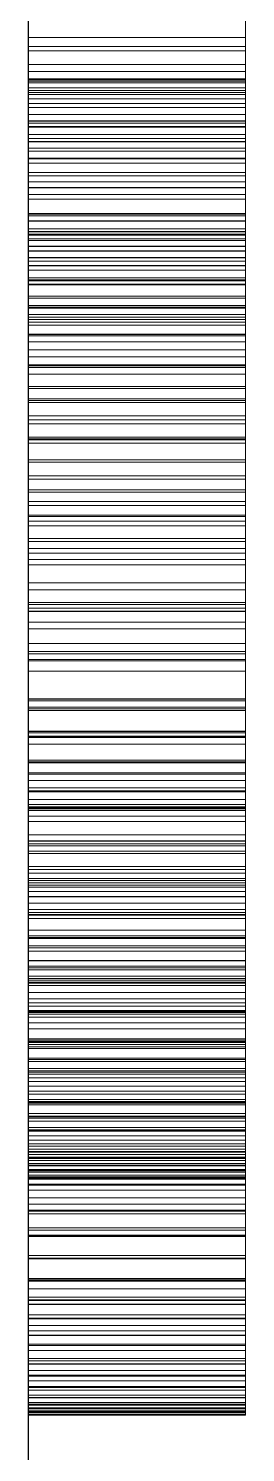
# Model space of a CAD drawing. Header units: millimetres. Extents: x 40 to 1360, y 134 to 546.
# Drawn here: x 107.85 to 108.05, y 453.291 to 454.603 of the extents above; entities that cross this region are included whole.
import ezdxf

# ---------------------------------------------------------------- set-up
doc = ezdxf.new("R2010")
doc.units = ezdxf.units.MM
doc.linetypes.add('WP_HIDDEN', pattern=[2.3, 1.5, -0.8])
doc.layers.add('HIDDEN', color=7, linetype='WP_HIDDEN', lineweight=13)
doc.layers.add('VISIBLE', color=7, linetype='CONTINUOUS', lineweight=25)

msp = doc.modelspace()

# ---------------------------------------------------------------- linework, layer by layer
at = {"layer": 'HIDDEN', "ltscale": 2}
for p, q in [((107.85, 453.36212), (107.85, 455.52538)), ((108.05, 453.36212), (108.05, 455.52538)), ((107.85, 455.51656), (107.85, 453.36212)), ((107.85, 453.82504), (107.85, 455.51656)), ((108.05, 455.51656), (108.05, 453.36212)), ((108.05, 453.82504), (108.05, 455.51656)), ((107.85, 455.48717), (107.85, 454.38056)), ((108.05, 455.48717), (108.05, 454.38056)), ((107.85, 455.0551), (107.85, 453.36212)), ((107.85, 455.04776), (107.85, 453.36212)), ((108.05, 453.36212), (108.05, 455.0551)), ((108.05, 455.04776), (108.05, 453.36212)), ((107.85, 454.6708), (107.85, 454.58682)), ((108.05, 454.6708), (108.05, 454.58682)), ((107.85, 454.59512), (107.85, 454.61879)), ((108.05, 454.59512), (108.05, 454.61879)), ((107.85, 454.51815), (107.85, 454.60986)), ((107.85, 454.60357), (107.85, 454.58288)), ((107.85, 454.58278), (107.85, 454.60338)), ((108.05, 454.51815), (108.05, 454.60986)), ((108.05, 454.60357), (108.05, 454.58288)), ((108.05, 454.58278), (108.05, 454.60338)), ((107.85, 454.57025), (107.85, 454.59512)), ((107.85, 454.59512), (108.05, 454.59512)), ((107.85, 454.58682), (107.85, 454.50203)), ((107.85, 454.58682), (108.05, 454.58682)), ((108.05, 454.57025), (108.05, 454.59512)), ((108.05, 454.58682), (108.05, 454.50203)), ((107.85, 454.58288), (107.85, 454.5638)), ((107.85, 454.58288), (108.05, 454.58288)), ((107.85, 454.56375), (107.85, 454.58278)), ((107.85, 454.58278), (108.05, 454.58278)), ((108.05, 454.58288), (108.05, 454.5638)), ((108.05, 454.56375), (108.05, 454.58278)), ((107.85, 454.54451), (107.85, 454.57025)), ((107.85, 454.57025), (108.05, 454.57025)), ((107.85, 454.5638), (107.85, 454.54632)), ((107.85, 454.5638), (108.05, 454.5638)), ((107.85, 454.54631), (107.85, 454.56375)), ((107.85, 454.56375), (108.05, 454.56375)), ((108.05, 454.54451), (108.05, 454.57025)), ((108.05, 454.5638), (108.05, 454.54632)), ((108.05, 454.54631), (108.05, 454.56375)), ((107.85, 454.55691), (107.85, 454.55486)), ((107.85, 454.556), (107.85, 454.55691)), ((107.85, 454.55691), (108.05, 454.55691)), ((107.85, 454.55328), (107.85, 454.556)), ((107.85, 454.556), (108.05, 454.556)), ((107.85, 454.55486), (107.85, 454.54873)), ((107.85, 454.55486), (108.05, 454.55486)), ((107.85, 454.54875), (107.85, 454.55328)), ((107.85, 454.55328), (108.05, 454.55328)), ((107.85, 454.5424), (107.85, 454.54875)), ((107.85, 454.54875), (108.05, 454.54875)), ((107.85, 454.54873), (107.85, 454.53852)), ((107.85, 454.54873), (108.05, 454.54873)), ((108.05, 454.55691), (108.05, 454.55486)), ((108.05, 454.556), (108.05, 454.55691)), ((108.05, 454.55328), (108.05, 454.556)), ((108.05, 454.55486), (108.05, 454.54873)), ((108.05, 454.54875), (108.05, 454.55328)), ((108.05, 454.5424), (108.05, 454.54875)), ((108.05, 454.54873), (108.05, 454.53852)), ((107.85, 454.54632), (107.85, 454.53046)), ((107.85, 454.54632), (108.05, 454.54632)), ((107.85, 454.53046), (107.85, 454.54631)), ((107.85, 454.54631), (108.05, 454.54631)), ((107.85, 454.5179), (107.85, 454.54451)), ((107.85, 454.54451), (108.05, 454.54451)), ((107.85, 454.53423), (107.85, 454.5424)), ((107.85, 454.5424), (108.05, 454.5424)), ((107.85, 454.53852), (107.85, 454.52421)), ((107.85, 454.53852), (108.05, 454.53852)), ((107.85, 454.52426), (107.85, 454.53423)), ((107.85, 454.53423), (108.05, 454.53423)), ((108.05, 454.54632), (108.05, 454.53046)), ((108.05, 454.53046), (108.05, 454.54631)), ((108.05, 454.5179), (108.05, 454.54451)), ((108.05, 454.53423), (108.05, 454.5424)), ((108.05, 454.53852), (108.05, 454.52421)), ((108.05, 454.52426), (108.05, 454.53423)), ((107.85, 454.51305), (107.85, 454.53046)), ((107.85, 454.53046), (107.85, 454.51618)), ((107.85, 454.53046), (108.05, 454.53046)), ((107.85, 454.51246), (107.85, 454.52426)), ((107.85, 454.52426), (108.05, 454.52426)), ((107.85, 454.52421), (107.85, 454.50582)), ((107.85, 454.52421), (108.05, 454.52421)), ((108.05, 454.53046), (108.05, 454.51618)), ((108.05, 454.51305), (108.05, 454.53046)), ((108.05, 454.51246), (108.05, 454.52426)), ((108.05, 454.52421), (108.05, 454.50582)), ((107.85, 454.42579), (107.85, 454.51815)), ((107.85, 454.51815), (108.05, 454.51815)), ((107.85, 454.49041), (107.85, 454.5179)), ((107.85, 454.5179), (108.05, 454.5179)), ((107.85, 454.51618), (107.85, 454.49909)), ((107.85, 454.51618), (108.05, 454.51618)), ((107.85, 454.49316), (107.85, 454.51305)), ((107.85, 454.51305), (108.05, 454.51305)), ((107.85, 454.49886), (107.85, 454.51246)), ((107.85, 454.51246), (108.05, 454.51246)), ((108.05, 454.42579), (108.05, 454.51815)), ((108.05, 454.49041), (108.05, 454.5179)), ((108.05, 454.51618), (108.05, 454.49909)), ((108.05, 454.49316), (108.05, 454.51305)), ((108.05, 454.49886), (108.05, 454.51246)), ((107.85, 454.50582), (107.85, 454.48334)), ((107.85, 454.50582), (108.05, 454.50582)), ((107.85, 454.50203), (107.85, 454.41643)), ((107.85, 454.50203), (108.05, 454.50203)), ((107.85, 454.49909), (107.85, 454.47917)), ((107.85, 454.49909), (108.05, 454.49909)), ((107.85, 454.48381), (107.85, 454.49886)), ((107.85, 454.49886), (108.05, 454.49886)), ((108.05, 454.50582), (108.05, 454.48334)), ((108.05, 454.50203), (108.05, 454.41643)), ((108.05, 454.49909), (108.05, 454.47917)), ((108.05, 454.48381), (108.05, 454.49886)), ((107.85, 454.4708), (107.85, 454.49316)), ((107.85, 454.49316), (108.05, 454.49316)), ((107.85, 454.46205), (107.85, 454.49041)), ((107.85, 454.49041), (108.05, 454.49041)), ((107.85, 454.46768), (107.85, 454.48381)), ((107.85, 454.48381), (108.05, 454.48381)), ((107.85, 454.48334), (107.85, 454.45677)), ((107.85, 454.48334), (108.05, 454.48334)), ((108.05, 454.4708), (108.05, 454.49316)), ((108.05, 454.46205), (108.05, 454.49041)), ((108.05, 454.46768), (108.05, 454.48381)), ((108.05, 454.48334), (108.05, 454.45677)), ((107.85, 454.47917), (107.85, 454.45642)), ((107.85, 454.47917), (108.05, 454.47917)), ((107.85, 454.44595), (107.85, 454.4708)), ((107.85, 454.4708), (108.05, 454.4708)), ((108.05, 454.47917), (108.05, 454.45642)), ((108.05, 454.44595), (108.05, 454.4708)), ((107.85, 454.45047), (107.85, 454.46768)), ((107.85, 454.46768), (108.05, 454.46768)), ((107.85, 454.43282), (107.85, 454.46205)), ((107.85, 454.46205), (108.05, 454.46205)), ((107.85, 454.45677), (107.85, 454.42611)), ((107.85, 454.45677), (108.05, 454.45677)), ((107.85, 454.45642), (107.85, 454.43086)), ((107.85, 454.45642), (108.05, 454.45642)), ((108.05, 454.45047), (108.05, 454.46768)), ((108.05, 454.43282), (108.05, 454.46205)), ((108.05, 454.45677), (108.05, 454.42611)), ((108.05, 454.45642), (108.05, 454.43086)), ((107.85, 454.43218), (107.85, 454.45047)), ((107.85, 454.45047), (108.05, 454.45047)), ((107.85, 454.41863), (107.85, 454.44595)), ((107.85, 454.44595), (108.05, 454.44595)), ((108.05, 454.43218), (108.05, 454.45047)), ((108.05, 454.41863), (108.05, 454.44595)), ((107.85, 454.40271), (107.85, 454.43282)), ((107.85, 454.43282), (108.05, 454.43282)), ((107.85, 454.41281), (107.85, 454.43218)), ((107.85, 454.43218), (108.05, 454.43218)), ((107.85, 454.43086), (107.85, 454.40246)), ((107.85, 454.43086), (108.05, 454.43086)), ((108.05, 454.40271), (108.05, 454.43282)), ((108.05, 454.41281), (108.05, 454.43218)), ((108.05, 454.43086), (108.05, 454.40246)), ((107.85, 454.42611), (107.85, 454.40939)), ((107.85, 454.42611), (108.05, 454.42611)), ((107.85, 454.33279), (107.85, 454.42579)), ((107.85, 454.42579), (108.05, 454.42579)), ((107.85, 454.38882), (107.85, 454.41863)), ((107.85, 454.41863), (108.05, 454.41863)), ((107.85, 454.41643), (107.85, 454.33004)), ((107.85, 454.41643), (108.05, 454.41643)), ((107.85, 454.4139), (107.85, 454.41583)), ((107.85, 454.41583), (108.05, 454.41583)), ((107.85, 454.41583), (107.85, 454.41387)), ((108.05, 454.42611), (108.05, 454.40939)), ((108.05, 454.33279), (108.05, 454.42579)), ((108.05, 454.38882), (108.05, 454.41863)), ((108.05, 454.41643), (108.05, 454.33004)), ((108.05, 454.4139), (108.05, 454.41583)), ((108.05, 454.41583), (108.05, 454.41387)), ((107.85, 454.40811), (107.85, 454.4139)), ((107.85, 454.4139), (108.05, 454.4139)), ((107.85, 454.41387), (108.05, 454.41387)), ((107.85, 454.41387), (107.85, 454.40802)), ((107.85, 454.39236), (107.85, 454.41281)), ((107.85, 454.41281), (108.05, 454.41281)), ((107.85, 454.40939), (107.85, 454.39192)), ((107.85, 454.40939), (108.05, 454.40939)), ((107.85, 454.39847), (107.85, 454.40811)), ((107.85, 454.40811), (108.05, 454.40811)), ((107.85, 454.40802), (108.05, 454.40802)), ((107.85, 454.40802), (107.85, 454.39826)), ((107.85, 454.37174), (107.85, 454.40271)), ((107.85, 454.40271), (108.05, 454.40271)), ((108.05, 454.40811), (108.05, 454.4139)), ((108.05, 454.41387), (108.05, 454.40802)), ((108.05, 454.39236), (108.05, 454.41281)), ((108.05, 454.40939), (108.05, 454.39192)), ((108.05, 454.39847), (108.05, 454.40811)), ((108.05, 454.40802), (108.05, 454.39826)), ((108.05, 454.37174), (108.05, 454.40271)), ((107.85, 454.40246), (107.85, 454.37124)), ((107.85, 454.40246), (108.05, 454.40246)), ((107.85, 454.38496), (107.85, 454.39847)), ((107.85, 454.39847), (108.05, 454.39847)), ((107.85, 454.39826), (108.05, 454.39826)), ((107.85, 454.39826), (107.85, 454.3846)), ((107.85, 454.37083), (107.85, 454.39236)), ((107.85, 454.39236), (108.05, 454.39236)), ((107.85, 454.39192), (107.85, 454.37371)), ((107.85, 454.39192), (108.05, 454.39192)), ((108.05, 454.40246), (108.05, 454.37124)), ((108.05, 454.38496), (108.05, 454.39847)), ((108.05, 454.39826), (108.05, 454.3846)), ((108.05, 454.37083), (108.05, 454.39236)), ((108.05, 454.39192), (108.05, 454.37371)), ((107.85, 454.35654), (107.85, 454.38882)), ((107.85, 454.38882), (108.05, 454.38882)), ((107.85, 454.3676), (107.85, 454.38496)), ((107.85, 454.38496), (108.05, 454.38496)), ((107.85, 454.3846), (108.05, 454.3846)), ((107.85, 454.3846), (107.85, 454.36703)), ((107.85, 454.38056), (107.85, 454.34822)), ((107.85, 454.38056), (108.05, 454.38056)), ((108.05, 454.35654), (108.05, 454.38882)), ((108.05, 454.3676), (108.05, 454.38496)), ((108.05, 454.3846), (108.05, 454.36703)), ((108.05, 454.38056), (108.05, 454.34822)), ((107.85, 454.37371), (107.85, 454.35475)), ((107.85, 454.37371), (108.05, 454.37371)), ((107.85, 454.33989), (107.85, 454.37174)), ((107.85, 454.37174), (108.05, 454.37174)), ((107.85, 454.37124), (107.85, 454.3372)), ((107.85, 454.37124), (108.05, 454.37124)), ((107.85, 454.34822), (107.85, 454.37083)), ((107.85, 454.37083), (108.05, 454.37083)), ((107.85, 454.34639), (107.85, 454.3676)), ((107.85, 454.3676), (108.05, 454.3676)), ((107.85, 454.36703), (108.05, 454.36703)), ((107.85, 454.36703), (107.85, 454.34556)), ((108.05, 454.37371), (108.05, 454.35475)), ((108.05, 454.33989), (108.05, 454.37174)), ((108.05, 454.37124), (108.05, 454.3372)), ((108.05, 454.34822), (108.05, 454.37083)), ((108.05, 454.34639), (108.05, 454.3676)), ((108.05, 454.36703), (108.05, 454.34556)), ((107.85, 454.32177), (107.85, 454.35654)), ((107.85, 454.35654), (108.05, 454.35654)), ((107.85, 454.35475), (107.85, 454.33504)), ((107.85, 454.35475), (108.05, 454.35475)), ((108.05, 454.32177), (108.05, 454.35654)), ((108.05, 454.35475), (108.05, 454.33504)), ((107.85, 454.34822), (108.05, 454.34822)), ((107.85, 454.32131), (107.85, 454.34639)), ((107.85, 454.34639), (108.05, 454.34639)), ((107.85, 454.34556), (108.05, 454.34556)), ((107.85, 454.34556), (107.85, 454.32019)), ((107.85, 454.30717), (107.85, 454.33989)), ((107.85, 454.33989), (108.05, 454.33989)), ((107.85, 454.3372), (107.85, 454.30068)), ((107.85, 454.3372), (108.05, 454.3372)), ((108.05, 454.32131), (108.05, 454.34639)), ((108.05, 454.34556), (108.05, 454.32019)), ((108.05, 454.30717), (108.05, 454.33989)), ((108.05, 454.3372), (108.05, 454.30068)), ((107.85, 454.33504), (107.85, 454.31458)), ((107.85, 454.33504), (108.05, 454.33504)), ((107.85, 454.23915), (107.85, 454.33279)), ((107.85, 454.33279), (108.05, 454.33279)), ((107.85, 454.33004), (107.85, 454.24284)), ((107.85, 454.33004), (108.05, 454.33004)), ((108.05, 454.33504), (108.05, 454.31458)), ((108.05, 454.23915), (108.05, 454.33279)), ((108.05, 454.33004), (108.05, 454.24284)), ((107.85, 454.28489), (107.85, 454.32177)), ((107.85, 454.32177), (108.05, 454.32177)), ((107.85, 454.29238), (107.85, 454.32131)), ((107.85, 454.32131), (108.05, 454.32131)), ((107.85, 454.32019), (108.05, 454.32019)), ((107.85, 454.32019), (107.85, 454.29091)), ((107.85, 454.31458), (107.85, 454.29338)), ((107.85, 454.31458), (108.05, 454.31458)), ((108.05, 454.28489), (108.05, 454.32177)), ((108.05, 454.29238), (108.05, 454.32131)), ((108.05, 454.32019), (108.05, 454.29091)), ((108.05, 454.31458), (108.05, 454.29338)), ((107.85, 454.27357), (107.85, 454.30717)), ((107.85, 454.30717), (108.05, 454.30717)), ((107.85, 454.30068), (107.85, 454.26202)), ((107.85, 454.30068), (108.05, 454.30068)), ((108.05, 454.27357), (108.05, 454.30717)), ((108.05, 454.30068), (108.05, 454.26202)), ((107.85, 454.29338), (107.85, 454.27144)), ((107.85, 454.29338), (108.05, 454.29338)), ((107.85, 454.26055), (107.85, 454.29238)), ((107.85, 454.29238), (108.05, 454.29238)), ((107.85, 454.29091), (108.05, 454.29091)), ((107.85, 454.29091), (107.85, 454.25865)), ((107.85, 454.24627), (107.85, 454.28489)), ((107.85, 454.28489), (108.05, 454.28489)), ((108.05, 454.29338), (108.05, 454.27144)), ((108.05, 454.26055), (108.05, 454.29238)), ((108.05, 454.29091), (108.05, 454.25865)), ((108.05, 454.24627), (108.05, 454.28489)), ((107.85, 454.23911), (107.85, 454.27357)), ((107.85, 454.27357), (108.05, 454.27357)), ((107.85, 454.27144), (107.85, 454.22531)), ((107.85, 454.27144), (108.05, 454.27144)), ((108.05, 454.23911), (108.05, 454.27357)), ((108.05, 454.27144), (108.05, 454.22531)), ((107.85, 454.26202), (107.85, 454.22123)), ((107.85, 454.26202), (108.05, 454.26202)), ((107.85, 454.2268), (107.85, 454.26055)), ((107.85, 454.26055), (108.05, 454.26055)), ((107.85, 454.25865), (108.05, 454.25865)), ((107.85, 454.25865), (107.85, 454.22432)), ((108.05, 454.26202), (108.05, 454.22123)), ((108.05, 454.2268), (108.05, 454.26055)), ((108.05, 454.25865), (108.05, 454.22432)), ((107.85, 454.2059), (107.85, 454.24627)), ((107.85, 454.24627), (108.05, 454.24627)), ((108.05, 454.2059), (108.05, 454.24627)), ((107.85, 454.24284), (107.85, 454.15483)), ((107.85, 454.24284), (108.05, 454.24284)), ((107.85, 454.14487), (107.85, 454.23915)), ((107.85, 454.23915), (108.05, 454.23915)), ((107.85, 454.20377), (107.85, 454.23911)), ((107.85, 454.23911), (108.05, 454.23911)), ((108.05, 454.24284), (108.05, 454.15483)), ((108.05, 454.14487), (108.05, 454.23915)), ((108.05, 454.20377), (108.05, 454.23911)), ((107.85, 454.19111), (107.85, 454.2268)), ((107.85, 454.2268), (108.05, 454.2268)), ((107.85, 454.22531), (107.85, 454.17619)), ((107.85, 454.22531), (108.05, 454.22531)), ((107.85, 454.22432), (108.05, 454.22432)), ((107.85, 454.22432), (107.85, 454.18792)), ((107.85, 454.22123), (107.85, 454.1783)), ((107.85, 454.22123), (108.05, 454.22123)), ((108.05, 454.19111), (108.05, 454.2268)), ((108.05, 454.22531), (108.05, 454.17619)), ((108.05, 454.22432), (108.05, 454.18792)), ((108.05, 454.22123), (108.05, 454.1783)), ((107.85, 454.16379), (107.85, 454.2059)), ((107.85, 454.2059), (108.05, 454.2059)), ((108.05, 454.16379), (108.05, 454.2059)), ((107.85, 454.16755), (107.85, 454.20377)), ((107.85, 454.20377), (108.05, 454.20377)), ((108.05, 454.16755), (108.05, 454.20377)), ((107.85, 454.1535), (107.85, 454.19111)), ((107.85, 454.19111), (108.05, 454.19111)), ((107.85, 454.18792), (108.05, 454.18792)), ((107.85, 454.18792), (107.85, 454.14946)), ((108.05, 454.1535), (108.05, 454.19111)), ((108.05, 454.18792), (108.05, 454.14946)), ((107.85, 454.1783), (107.85, 454.13324)), ((107.85, 454.1783), (108.05, 454.1783)), ((107.85, 454.17619), (107.85, 454.12409)), ((107.85, 454.17619), (108.05, 454.17619)), ((107.85, 454.13047), (107.85, 454.16755)), ((107.85, 454.16755), (108.05, 454.16755)), ((108.05, 454.1783), (108.05, 454.13324)), ((108.05, 454.17619), (108.05, 454.12409)), ((108.05, 454.13047), (108.05, 454.16755)), ((107.85, 454.11993), (107.85, 454.16379)), ((107.85, 454.16379), (108.05, 454.16379)), ((107.85, 454.15483), (107.85, 454.06603)), ((107.85, 454.15483), (108.05, 454.15483)), ((107.85, 454.11396), (107.85, 454.1535)), ((107.85, 454.1535), (108.05, 454.1535)), ((108.05, 454.11993), (108.05, 454.16379)), ((108.05, 454.15483), (108.05, 454.06603)), ((108.05, 454.11396), (108.05, 454.1535)), ((107.85, 454.14946), (108.05, 454.14946)), ((107.85, 454.14946), (107.85, 454.10893)), ((107.85, 454.04994), (107.85, 454.14487)), ((107.85, 454.14487), (108.05, 454.14487)), ((108.05, 454.14946), (108.05, 454.10893)), ((108.05, 454.04994), (108.05, 454.14487)), ((107.85, 454.13324), (107.85, 454.08604)), ((107.85, 454.13324), (108.05, 454.13324)), ((107.85, 454.09251), (107.85, 454.13047)), ((107.85, 454.13047), (108.05, 454.13047)), ((108.05, 454.13324), (108.05, 454.08604)), ((108.05, 454.09251), (108.05, 454.13047)), ((107.85, 454.12409), (107.85, 454.069)), ((107.85, 454.12409), (108.05, 454.12409)), ((107.85, 454.07433), (107.85, 454.11993)), ((107.85, 454.11993), (108.05, 454.11993)), ((107.85, 454.07249), (107.85, 454.11396)), ((107.85, 454.11396), (108.05, 454.11396)), ((108.05, 454.12409), (108.05, 454.069)), ((108.05, 454.07433), (108.05, 454.11993)), ((108.05, 454.07249), (108.05, 454.11396)), ((107.85, 454.10893), (108.05, 454.10893)), ((107.85, 454.10893), (107.85, 454.06634)), ((108.05, 454.10893), (108.05, 454.06634)), ((107.85, 454.05627), (107.85, 454.09251)), ((107.85, 454.09251), (108.05, 454.09251)), ((108.05, 454.05627), (108.05, 454.09251)), ((107.85, 454.08604), (107.85, 454.0367)), ((107.85, 454.08604), (108.05, 454.08604)), ((108.05, 454.08604), (108.05, 454.0367)), ((107.85, 454.02698), (107.85, 454.07433)), ((107.85, 454.07433), (108.05, 454.07433)), ((107.85, 454.02909), (107.85, 454.07249)), ((107.85, 454.07249), (108.05, 454.07249)), ((107.85, 454.069), (107.85, 454.01095)), ((107.85, 454.069), (108.05, 454.069)), ((107.85, 454.06634), (108.05, 454.06634)), ((107.85, 454.06634), (107.85, 454.02167)), ((107.85, 454.06603), (107.85, 453.97641)), ((107.85, 454.06603), (108.05, 454.06603)), ((108.05, 454.02698), (108.05, 454.07433)), ((108.05, 454.02909), (108.05, 454.07249)), ((108.05, 454.069), (108.05, 454.01095)), ((108.05, 454.06634), (108.05, 454.02167)), ((108.05, 454.06603), (108.05, 453.97641)), ((107.85, 454.02064), (107.85, 454.05627)), ((107.85, 454.05627), (108.05, 454.05627)), ((107.85, 453.95437), (107.85, 454.04994)), ((107.85, 454.04994), (108.05, 454.04994)), ((108.05, 454.02064), (108.05, 454.05627)), ((108.05, 453.95437), (108.05, 454.04994)), ((107.85, 454.0367), (107.85, 453.98523)), ((107.85, 454.0367), (108.05, 454.0367)), ((108.05, 454.0367), (108.05, 453.98523)), ((107.85, 453.98376), (107.85, 454.02909)), ((107.85, 454.02909), (108.05, 454.02909)), ((107.85, 453.97788), (107.85, 454.02698)), ((107.85, 454.02698), (108.05, 454.02698)), ((108.05, 453.98376), (108.05, 454.02909)), ((108.05, 453.97788), (108.05, 454.02698)), ((107.85, 454.02167), (108.05, 454.02167)), ((107.85, 454.02167), (107.85, 453.97494)), ((107.85, 453.98563), (107.85, 454.02064)), ((107.85, 454.02064), (108.05, 454.02064)), ((107.85, 454.01095), (107.85, 453.95584)), ((107.85, 454.01095), (108.05, 454.01095)), ((108.05, 454.02167), (108.05, 453.97494)), ((108.05, 453.98563), (108.05, 454.02064)), ((108.05, 454.01095), (108.05, 453.95584)), ((107.85, 453.95125), (107.85, 453.98563)), ((107.85, 453.98563), (108.05, 453.98563)), ((107.85, 453.98523), (107.85, 453.95033)), ((107.85, 453.98523), (108.05, 453.98523)), ((107.85, 453.95559), (107.85, 453.98376)), ((107.85, 453.98376), (108.05, 453.98376)), ((108.05, 453.95125), (108.05, 453.98563)), ((108.05, 453.98523), (108.05, 453.95033)), ((108.05, 453.95559), (108.05, 453.98376)), ((107.85, 453.94369), (107.85, 453.97788)), ((107.85, 453.97788), (108.05, 453.97788)), ((107.85, 453.97641), (107.85, 453.88805)), ((107.85, 453.97641), (108.05, 453.97641)), ((107.85, 453.97494), (108.05, 453.97494)), ((107.85, 453.97494), (107.85, 453.92895)), ((108.05, 453.94369), (108.05, 453.97788)), ((108.05, 453.97641), (108.05, 453.88805)), ((108.05, 453.97494), (108.05, 453.92895)), ((107.85, 453.95584), (107.85, 453.90367)), ((107.85, 453.95584), (108.05, 453.95584)), ((107.85, 453.92764), (107.85, 453.95559)), ((107.85, 453.95559), (108.05, 453.95559)), ((107.85, 453.88596), (107.85, 453.95437)), ((107.85, 453.95437), (108.05, 453.95437)), ((107.85, 453.91748), (107.85, 453.95125)), ((107.85, 453.95125), (108.05, 453.95125)), ((107.85, 453.95033), (107.85, 453.91615)), ((107.85, 453.95033), (108.05, 453.95033)), ((107.85, 453.94996), (107.85, 453.92645)), ((107.85, 453.90083), (107.85, 453.94996)), ((107.85, 453.94996), (108.05, 453.94996)), ((107.85, 453.91019), (107.85, 453.94369)), ((107.85, 453.94369), (108.05, 453.94369)), ((108.05, 453.95584), (108.05, 453.90367)), ((108.05, 453.92764), (108.05, 453.95559)), ((108.05, 453.88596), (108.05, 453.95437)), ((108.05, 453.91748), (108.05, 453.95125)), ((108.05, 453.95033), (108.05, 453.91615)), ((108.05, 453.94996), (108.05, 453.92645)), ((108.05, 453.90083), (108.05, 453.94996)), ((108.05, 453.91019), (108.05, 453.94369)), ((107.85, 453.92895), (108.05, 453.92895)), ((107.85, 453.92895), (107.85, 453.88502)), ((107.85, 453.89993), (107.85, 453.92764)), ((107.85, 453.92764), (108.05, 453.92764)), ((107.85, 453.92645), (107.85, 453.89288)), ((107.85, 453.92645), (108.05, 453.92645)), ((107.85, 453.88433), (107.85, 453.91748)), ((107.85, 453.91748), (108.05, 453.91748)), ((108.05, 453.92895), (108.05, 453.88502)), ((108.05, 453.89993), (108.05, 453.92764)), ((108.05, 453.92645), (108.05, 453.89288)), ((108.05, 453.88433), (108.05, 453.91748)), ((107.85, 453.91615), (107.85, 453.8827)), ((107.85, 453.91615), (108.05, 453.91615)), ((107.85, 453.87738), (107.85, 453.91019)), ((107.85, 453.91019), (108.05, 453.91019)), ((108.05, 453.91615), (108.05, 453.8827)), ((108.05, 453.87738), (108.05, 453.91019)), ((107.85, 453.90367), (107.85, 453.85444)), ((107.85, 453.90367), (108.05, 453.90367)), ((107.85, 453.85485), (107.85, 453.90083)), ((107.85, 453.90083), (108.05, 453.90083)), ((107.85, 453.87244), (107.85, 453.89993)), ((107.85, 453.89993), (108.05, 453.89993)), ((107.85, 453.89288), (107.85, 453.86015)), ((107.85, 453.89288), (108.05, 453.89288)), ((108.05, 453.90367), (108.05, 453.85444)), ((108.05, 453.85485), (108.05, 453.90083)), ((108.05, 453.87244), (108.05, 453.89993)), ((108.05, 453.89288), (108.05, 453.86015)), ((107.85, 453.88805), (107.85, 453.803)), ((107.85, 453.88805), (108.05, 453.88805)), ((107.85, 453.81595), (107.85, 453.88596)), ((107.85, 453.88596), (108.05, 453.88596)), ((107.85, 453.88502), (108.05, 453.88502)), ((107.85, 453.88502), (107.85, 453.84316)), ((107.85, 453.85181), (107.85, 453.88433)), ((107.85, 453.88433), (108.05, 453.88433)), ((107.85, 453.8827), (107.85, 453.84998)), ((107.85, 453.8827), (108.05, 453.8827)), ((108.05, 453.88805), (108.05, 453.803)), ((108.05, 453.81595), (108.05, 453.88596)), ((108.05, 453.88502), (108.05, 453.84316)), ((108.05, 453.85181), (108.05, 453.88433)), ((108.05, 453.8827), (108.05, 453.84998)), ((107.85, 453.84525), (107.85, 453.87738)), ((107.85, 453.87738), (108.05, 453.87738)), ((107.85, 453.84518), (107.85, 453.87244)), ((107.85, 453.87244), (108.05, 453.87244)), ((108.05, 453.84525), (108.05, 453.87738)), ((108.05, 453.84518), (108.05, 453.87244)), ((107.85, 453.86015), (107.85, 453.82827)), ((107.85, 453.86015), (108.05, 453.86015)), ((107.85, 453.81201), (107.85, 453.85485)), ((107.85, 453.85485), (108.05, 453.85485)), ((107.85, 453.85444), (107.85, 453.83092)), ((107.85, 453.85444), (108.05, 453.85444)), ((107.85, 453.8199), (107.85, 453.85181)), ((107.85, 453.85181), (108.05, 453.85181)), ((108.05, 453.86015), (108.05, 453.82827)), ((108.05, 453.81201), (108.05, 453.85485)), ((108.05, 453.85444), (108.05, 453.83092)), ((108.05, 453.8199), (108.05, 453.85181)), ((107.85, 453.84998), (107.85, 453.81799)), ((107.85, 453.84998), (108.05, 453.84998)), ((107.85, 453.81382), (107.85, 453.84525)), ((107.85, 453.84525), (108.05, 453.84525)), ((107.85, 453.81816), (107.85, 453.84518)), ((107.85, 453.84518), (108.05, 453.84518)), ((107.85, 453.84316), (108.05, 453.84316)), ((107.85, 453.84316), (107.85, 453.80337)), ((108.05, 453.84998), (108.05, 453.81799)), ((108.05, 453.81382), (108.05, 453.84525)), ((108.05, 453.81816), (108.05, 453.84518)), ((108.05, 453.84316), (108.05, 453.80337)), ((107.85, 453.83092), (107.85, 453.80814)), ((107.85, 453.83092), (108.05, 453.83092)), ((107.85, 453.82827), (107.85, 453.79721)), ((107.85, 453.82827), (108.05, 453.82827)), ((108.05, 453.83092), (108.05, 453.80814)), ((108.05, 453.82827), (108.05, 453.79721)), ((107.85, 453.82504), (108.05, 453.82504)), ((107.85, 453.78861), (107.85, 453.8199)), ((107.85, 453.8199), (108.05, 453.8199)), ((107.85, 453.79136), (107.85, 453.81816)), ((107.85, 453.81816), (108.05, 453.81816)), ((107.85, 453.81799), (107.85, 453.78673)), ((107.85, 453.81799), (108.05, 453.81799)), ((107.85, 453.74433), (107.85, 453.81595)), ((107.85, 453.81595), (108.05, 453.81595)), ((107.85, 453.78307), (107.85, 453.81382)), ((107.85, 453.81382), (108.05, 453.81382)), ((107.85, 453.77232), (107.85, 453.81201)), ((107.85, 453.81201), (108.05, 453.81201)), ((108.05, 453.78861), (108.05, 453.8199)), ((108.05, 453.79136), (108.05, 453.81816)), ((108.05, 453.81799), (108.05, 453.78673)), ((108.05, 453.74433), (108.05, 453.81595)), ((108.05, 453.78307), (108.05, 453.81382)), ((108.05, 453.77232), (108.05, 453.81201)), ((107.85, 453.80814), (107.85, 453.7861)), ((107.85, 453.80814), (108.05, 453.80814)), ((107.85, 453.80337), (108.05, 453.80337)), ((107.85, 453.80337), (107.85, 453.76564)), ((107.85, 453.803), (107.85, 453.72125)), ((107.85, 453.803), (108.05, 453.803)), ((108.05, 453.80814), (108.05, 453.7861)), ((108.05, 453.80337), (108.05, 453.76564)), ((108.05, 453.803), (108.05, 453.72125)), ((107.85, 453.79721), (107.85, 453.767)), ((107.85, 453.79721), (108.05, 453.79721)), ((107.85, 453.76479), (107.85, 453.79136)), ((107.85, 453.79136), (108.05, 453.79136)), ((107.85, 453.75795), (107.85, 453.78861)), ((107.85, 453.78861), (108.05, 453.78861)), ((107.85, 453.78673), (107.85, 453.7562)), ((107.85, 453.78673), (108.05, 453.78673)), ((107.85, 453.7861), (107.85, 453.76479)), ((107.85, 453.7861), (108.05, 453.7861)), ((108.05, 453.79721), (108.05, 453.767)), ((108.05, 453.76479), (108.05, 453.79136)), ((108.05, 453.75795), (108.05, 453.78861)), ((108.05, 453.78673), (108.05, 453.7562)), ((108.05, 453.7861), (108.05, 453.76479)), ((107.85, 453.75301), (107.85, 453.78307)), ((107.85, 453.78307), (108.05, 453.78307)), ((108.05, 453.75301), (108.05, 453.78307)), ((107.85, 453.73578), (107.85, 453.77232)), ((107.85, 453.77232), (108.05, 453.77232)), ((107.85, 453.767), (107.85, 453.73763)), ((107.85, 453.767), (108.05, 453.767)), ((107.85, 453.76564), (108.05, 453.76564)), ((107.85, 453.76564), (107.85, 453.72998)), ((107.85, 453.76479), (107.85, 453.74422)), ((107.85, 453.76479), (108.05, 453.76479)), ((107.85, 453.73908), (107.85, 453.76479)), ((108.05, 453.73578), (108.05, 453.77232)), ((108.05, 453.767), (108.05, 453.73763)), ((108.05, 453.76564), (108.05, 453.72998)), ((108.05, 453.76479), (108.05, 453.74422)), ((108.05, 453.73908), (108.05, 453.76479)), ((107.85, 453.7279), (107.85, 453.75795)), ((107.85, 453.75795), (108.05, 453.75795)), ((107.85, 453.7562), (107.85, 453.7264)), ((107.85, 453.7562), (108.05, 453.7562)), ((107.85, 453.72364), (107.85, 453.75301)), ((107.85, 453.75301), (108.05, 453.75301)), ((108.05, 453.7279), (108.05, 453.75795)), ((108.05, 453.7562), (108.05, 453.7264)), ((108.05, 453.72364), (108.05, 453.75301)), ((107.85, 453.6711), (107.85, 453.74433)), ((107.85, 453.74433), (108.05, 453.74433)), ((107.85, 453.74422), (107.85, 453.72438)), ((107.85, 453.74422), (108.05, 453.74422)), ((107.85, 453.71487), (107.85, 453.73908)), ((107.85, 453.73908), (108.05, 453.73908)), ((107.85, 453.73763), (107.85, 453.70909)), ((107.85, 453.73763), (108.05, 453.73763)), ((107.85, 453.70238), (107.85, 453.73578)), ((107.85, 453.73578), (108.05, 453.73578)), ((108.05, 453.6711), (108.05, 453.74433)), ((108.05, 453.74422), (108.05, 453.72438)), ((108.05, 453.71487), (108.05, 453.73908)), ((108.05, 453.73763), (108.05, 453.70909)), ((108.05, 453.70238), (108.05, 453.73578)), ((107.85, 453.72998), (108.05, 453.72998)), ((107.85, 453.72998), (107.85, 453.69639)), ((107.85, 453.69847), (107.85, 453.7279)), ((107.85, 453.7279), (108.05, 453.7279)), ((107.85, 453.7264), (107.85, 453.69732)), ((107.85, 453.7264), (108.05, 453.7264)), ((107.85, 453.72438), (107.85, 453.70527)), ((107.85, 453.72438), (108.05, 453.72438)), ((107.85, 453.69496), (107.85, 453.72364)), ((107.85, 453.72364), (108.05, 453.72364)), ((107.85, 453.72125), (107.85, 453.64281)), ((107.85, 453.72125), (108.05, 453.72125)), ((108.05, 453.72998), (108.05, 453.69639)), ((108.05, 453.69847), (108.05, 453.7279)), ((108.05, 453.7264), (108.05, 453.69732)), ((108.05, 453.72438), (108.05, 453.70527)), ((108.05, 453.69496), (108.05, 453.72364)), ((108.05, 453.72125), (108.05, 453.64281)), ((107.85, 453.69215), (107.85, 453.71487)), ((107.85, 453.71487), (108.05, 453.71487)), ((107.85, 453.70909), (107.85, 453.68139)), ((107.85, 453.70909), (108.05, 453.70909)), ((108.05, 453.69215), (108.05, 453.71487)), ((108.05, 453.70909), (108.05, 453.68139)), ((107.85, 453.70527), (107.85, 453.6869)), ((107.85, 453.70527), (108.05, 453.70527)), ((107.85, 453.67213), (107.85, 453.70238)), ((107.85, 453.70238), (108.05, 453.70238)), ((107.85, 453.66967), (107.85, 453.69847)), ((107.85, 453.69847), (108.05, 453.69847)), ((107.85, 453.69732), (107.85, 453.66898)), ((107.85, 453.69732), (108.05, 453.69732)), ((107.85, 453.69639), (108.05, 453.69639)), ((107.85, 453.69639), (107.85, 453.66486)), ((107.85, 453.66697), (107.85, 453.69496)), ((107.85, 453.69496), (108.05, 453.69496)), ((108.05, 453.70527), (108.05, 453.6869)), ((108.05, 453.67213), (108.05, 453.70238)), ((108.05, 453.66967), (108.05, 453.69847)), ((108.05, 453.69732), (108.05, 453.66898)), ((108.05, 453.69639), (108.05, 453.66486)), ((108.05, 453.66697), (108.05, 453.69496)), ((107.85, 453.67092), (107.85, 453.69215)), ((107.85, 453.69215), (108.05, 453.69215)), ((107.85, 453.6869), (107.85, 453.65315)), ((107.85, 453.6869), (108.05, 453.6869)), ((107.85, 453.68139), (107.85, 453.65453)), ((107.85, 453.68139), (108.05, 453.68139)), ((108.05, 453.67092), (108.05, 453.69215)), ((108.05, 453.6869), (108.05, 453.65315)), ((108.05, 453.68139), (108.05, 453.65453)), ((107.85, 453.64502), (107.85, 453.67213)), ((107.85, 453.67213), (108.05, 453.67213)), ((107.85, 453.59627), (107.85, 453.6711)), ((107.85, 453.6711), (108.05, 453.6711)), ((107.85, 453.65118), (107.85, 453.67092)), ((107.85, 453.67092), (108.05, 453.67092)), ((107.85, 453.64148), (107.85, 453.66967)), ((107.85, 453.66967), (108.05, 453.66967)), ((107.85, 453.66898), (107.85, 453.64136)), ((107.85, 453.66898), (108.05, 453.66898)), ((108.05, 453.64502), (108.05, 453.67213)), ((108.05, 453.59627), (108.05, 453.6711)), ((108.05, 453.65118), (108.05, 453.67092)), ((108.05, 453.64148), (108.05, 453.66967)), ((108.05, 453.66898), (108.05, 453.64136)), ((107.85, 453.63967), (107.85, 453.66697)), ((107.85, 453.66697), (108.05, 453.66697)), ((107.85, 453.66486), (108.05, 453.66486)), ((107.85, 453.66486), (107.85, 453.63627)), ((107.85, 453.66339), (107.85, 453.36212)), ((107.85, 453.66339), (108.05, 453.66339)), ((107.85, 453.65453), (107.85, 453.62851)), ((107.85, 453.65453), (108.05, 453.65453)), ((108.05, 453.63967), (108.05, 453.66697)), ((108.05, 453.66486), (108.05, 453.63627)), ((108.05, 453.66339), (108.05, 453.36212)), ((108.05, 453.65453), (108.05, 453.62851)), ((107.85, 453.65315), (107.85, 453.62389)), ((107.85, 453.65315), (108.05, 453.65315)), ((107.85, 453.63294), (107.85, 453.65118)), ((107.85, 453.65118), (108.05, 453.65118)), ((107.85, 453.62108), (107.85, 453.64502)), ((107.85, 453.64502), (108.05, 453.64502)), ((107.85, 453.64281), (107.85, 453.56768)), ((107.85, 453.64281), (108.05, 453.64281)), ((107.85, 453.61392), (107.85, 453.64148)), ((107.85, 453.64148), (108.05, 453.64148)), ((107.85, 453.64136), (107.85, 453.61448)), ((107.85, 453.64136), (108.05, 453.64136)), ((108.05, 453.65315), (108.05, 453.62389)), ((108.05, 453.63294), (108.05, 453.65118)), ((108.05, 453.62108), (108.05, 453.64502)), ((108.05, 453.64281), (108.05, 453.56768)), ((108.05, 453.61392), (108.05, 453.64148)), ((108.05, 453.64136), (108.05, 453.61448)), ((107.85, 453.61305), (107.85, 453.63967)), ((107.85, 453.63967), (108.05, 453.63967)), ((107.85, 453.63627), (108.05, 453.63627)), ((107.85, 453.63627), (107.85, 453.61149)), ((107.85, 453.61619), (107.85, 453.63294)), ((107.85, 453.63294), (108.05, 453.63294)), ((107.85, 453.62851), (107.85, 453.60332)), ((107.85, 453.62851), (108.05, 453.62851)), ((108.05, 453.61305), (108.05, 453.63967)), ((108.05, 453.63627), (108.05, 453.61149)), ((108.05, 453.61619), (108.05, 453.63294)), ((108.05, 453.62851), (108.05, 453.60332)), ((107.85, 453.62389), (107.85, 453.59914)), ((107.85, 453.62389), (108.05, 453.62389)), ((107.85, 453.60033), (107.85, 453.62108)), ((107.85, 453.62108), (108.05, 453.62108)), ((107.85, 453.60093), (107.85, 453.61619)), ((107.85, 453.61619), (108.05, 453.61619)), ((108.05, 453.62389), (108.05, 453.59914)), ((108.05, 453.60033), (108.05, 453.62108)), ((108.05, 453.60093), (108.05, 453.61619)), ((107.85, 453.61448), (107.85, 453.58832)), ((107.85, 453.61448), (108.05, 453.61448)), ((107.85, 453.58697), (107.85, 453.61392)), ((107.85, 453.61392), (108.05, 453.61392)), ((107.85, 453.58713), (107.85, 453.61305)), ((107.85, 453.61305), (108.05, 453.61305)), ((107.85, 453.61149), (108.05, 453.61149)), ((107.85, 453.61149), (107.85, 453.59053)), ((107.85, 453.60332), (107.85, 453.57898)), ((107.85, 453.60332), (108.05, 453.60332)), ((108.05, 453.61448), (108.05, 453.58832)), ((108.05, 453.58697), (108.05, 453.61392)), ((108.05, 453.58713), (108.05, 453.61305)), ((108.05, 453.61149), (108.05, 453.59053)), ((108.05, 453.60332), (108.05, 453.57898)), ((107.85, 453.58732), (107.85, 453.60093)), ((107.85, 453.60093), (108.05, 453.60093)), ((107.85, 453.58278), (107.85, 453.60033)), ((107.85, 453.60033), (108.05, 453.60033)), ((107.85, 453.59914), (107.85, 453.58845)), ((107.85, 453.59914), (108.05, 453.59914)), ((107.85, 453.51983), (107.85, 453.59627)), ((107.85, 453.59627), (108.05, 453.59627)), ((107.85, 453.59053), (108.05, 453.59053)), ((107.85, 453.59053), (107.85, 453.57337)), ((108.05, 453.58732), (108.05, 453.60093)), ((108.05, 453.58278), (108.05, 453.60033)), ((108.05, 453.59914), (108.05, 453.58845)), ((108.05, 453.51983), (108.05, 453.59627)), ((108.05, 453.59053), (108.05, 453.57337)), ((107.85, 453.58845), (107.85, 453.57889)), ((107.85, 453.58845), (108.05, 453.58845)), ((107.85, 453.58832), (107.85, 453.56289)), ((107.85, 453.58832), (108.05, 453.58832)), ((107.85, 453.57553), (107.85, 453.58732)), ((107.85, 453.58732), (108.05, 453.58732)), ((107.85, 453.56189), (107.85, 453.58713)), ((107.85, 453.58713), (108.05, 453.58713)), ((107.85, 453.55529), (107.85, 453.58697)), ((107.85, 453.58697), (108.05, 453.58697)), ((107.85, 453.56841), (107.85, 453.58278)), ((107.85, 453.58278), (108.05, 453.58278)), ((107.85, 453.57898), (107.85, 453.55547)), ((107.85, 453.57898), (108.05, 453.57898)), ((107.85, 453.57889), (107.85, 453.57045)), ((107.85, 453.57889), (108.05, 453.57889)), ((108.05, 453.58845), (108.05, 453.57889)), ((108.05, 453.58832), (108.05, 453.56289)), ((108.05, 453.57553), (108.05, 453.58732)), ((108.05, 453.56189), (108.05, 453.58713)), ((108.05, 453.55529), (108.05, 453.58697)), ((108.05, 453.56841), (108.05, 453.58278)), ((108.05, 453.57898), (108.05, 453.55547)), ((108.05, 453.57889), (108.05, 453.57045)), ((107.85, 453.56556), (107.85, 453.57553)), ((107.85, 453.57553), (108.05, 453.57553)), ((107.85, 453.57337), (108.05, 453.57337)), ((107.85, 453.57337), (107.85, 453.56003)), ((107.85, 453.57045), (107.85, 453.56313)), ((107.85, 453.57045), (108.05, 453.57045)), ((107.85, 453.55724), (107.85, 453.56841)), ((107.85, 453.56841), (108.05, 453.56841)), ((107.85, 453.56768), (107.85, 453.49585)), ((107.85, 453.56768), (108.05, 453.56768)), ((107.85, 453.55739), (107.85, 453.56556)), ((107.85, 453.56556), (108.05, 453.56556)), ((107.85, 453.56313), (107.85, 453.55695)), ((107.85, 453.56313), (108.05, 453.56313)), ((107.85, 453.56289), (107.85, 453.53819)), ((107.85, 453.56289), (108.05, 453.56289)), ((108.05, 453.56556), (108.05, 453.57553)), ((108.05, 453.57337), (108.05, 453.56003)), ((108.05, 453.57045), (108.05, 453.56313)), ((108.05, 453.55724), (108.05, 453.56841)), ((108.05, 453.56768), (108.05, 453.49585)), ((108.05, 453.55739), (108.05, 453.56556)), ((108.05, 453.56313), (108.05, 453.55695)), ((108.05, 453.56289), (108.05, 453.53819)), ((107.85, 453.53735), (107.85, 453.56189)), ((107.85, 453.56189), (108.05, 453.56189)), ((107.85, 453.56003), (108.05, 453.56003)), ((107.85, 453.56003), (107.85, 453.5505)), ((107.85, 453.55104), (107.85, 453.55739)), ((107.85, 453.55739), (108.05, 453.55739)), ((107.85, 453.54926), (107.85, 453.55724)), ((107.85, 453.55724), (108.05, 453.55724)), ((107.85, 453.55695), (107.85, 453.55188)), ((107.85, 453.55695), (108.05, 453.55695)), ((107.85, 453.55547), (107.85, 453.5328)), ((107.85, 453.55547), (108.05, 453.55547)), ((107.85, 453.52566), (107.85, 453.55529)), ((107.85, 453.55529), (108.05, 453.55529)), ((107.85, 453.55188), (107.85, 453.54513)), ((107.85, 453.55188), (108.05, 453.55188)), ((107.85, 453.54651), (107.85, 453.55104)), ((107.85, 453.55104), (108.05, 453.55104)), ((107.85, 453.5505), (108.05, 453.5505)), ((107.85, 453.5505), (107.85, 453.54479)), ((108.05, 453.53735), (108.05, 453.56189)), ((108.05, 453.56003), (108.05, 453.5505)), ((108.05, 453.55104), (108.05, 453.55739)), ((108.05, 453.54926), (108.05, 453.55724)), ((108.05, 453.55695), (108.05, 453.55188)), ((108.05, 453.55547), (108.05, 453.5328)), ((108.05, 453.52566), (108.05, 453.55529)), ((108.05, 453.55188), (108.05, 453.54513)), ((108.05, 453.54651), (108.05, 453.55104)), ((108.05, 453.5505), (108.05, 453.54479)), ((107.85, 453.54448), (107.85, 453.54926)), ((107.85, 453.54926), (108.05, 453.54926)), ((107.85, 453.54379), (107.85, 453.54651)), ((107.85, 453.54651), (108.05, 453.54651)), ((107.85, 453.54513), (107.85, 453.54288)), ((107.85, 453.54513), (108.05, 453.54513)), ((107.85, 453.54479), (108.05, 453.54479)), ((107.85, 453.54479), (107.85, 453.54288)), ((107.85, 453.54288), (107.85, 453.54448)), ((107.85, 453.54448), (108.05, 453.54448)), ((107.85, 453.54288), (107.85, 453.54379)), ((107.85, 453.54379), (108.05, 453.54379)), ((107.85, 453.54288), (108.05, 453.54288)), ((107.85, 453.53819), (107.85, 453.51422)), ((107.85, 453.53819), (108.05, 453.53819)), ((107.85, 453.51349), (107.85, 453.53735)), ((107.85, 453.53735), (108.05, 453.53735)), ((108.05, 453.54448), (108.05, 453.54926)), ((108.05, 453.54379), (108.05, 453.54651)), ((108.05, 453.54513), (108.05, 453.54288)), ((108.05, 453.54479), (108.05, 453.54288)), ((108.05, 453.54288), (108.05, 453.54448)), ((108.05, 453.54288), (108.05, 453.54379)), ((108.05, 453.53819), (108.05, 453.51422)), ((108.05, 453.51349), (108.05, 453.53735)), ((107.85, 453.5328), (107.85, 453.51097)), ((107.85, 453.5328), (108.05, 453.5328)), ((107.85, 453.49807), (107.85, 453.52566)), ((107.85, 453.52566), (108.05, 453.52566)), ((108.05, 453.5328), (108.05, 453.51097)), ((108.05, 453.49807), (108.05, 453.52566)), ((107.85, 453.44178), (107.85, 453.51983)), ((107.85, 453.51983), (108.05, 453.51983)), ((107.85, 453.51422), (107.85, 453.49136)), ((107.85, 453.51422), (108.05, 453.51422)), ((107.85, 453.49071), (107.85, 453.51349)), ((107.85, 453.51349), (108.05, 453.51349)), ((107.85, 453.51097), (107.85, 453.48997)), ((107.85, 453.51097), (108.05, 453.51097)), ((108.05, 453.44178), (108.05, 453.51983)), ((108.05, 453.51422), (108.05, 453.49136)), ((108.05, 453.49071), (108.05, 453.51349)), ((108.05, 453.51097), (108.05, 453.48997)), ((107.85, 453.47252), (107.85, 453.49807)), ((107.85, 453.49807), (108.05, 453.49807)), ((108.05, 453.47252), (108.05, 453.49807)), ((107.85, 453.49585), (107.85, 453.42733)), ((107.85, 453.49585), (108.05, 453.49585)), ((107.85, 453.49136), (107.85, 453.46996)), ((107.85, 453.49136), (108.05, 453.49136)), ((107.85, 453.4694), (107.85, 453.49071)), ((107.85, 453.49071), (108.05, 453.49071)), ((107.85, 453.48997), (107.85, 453.47004)), ((107.85, 453.48997), (108.05, 453.48997)), ((108.05, 453.49585), (108.05, 453.42733)), ((108.05, 453.49136), (108.05, 453.46996)), ((108.05, 453.4694), (108.05, 453.49071)), ((108.05, 453.48997), (108.05, 453.47004)), ((107.85, 453.44902), (107.85, 453.47252)), ((107.85, 453.47252), (108.05, 453.47252)), ((108.05, 453.44902), (108.05, 453.47252)), ((107.85, 453.47004), (107.85, 453.4514)), ((107.85, 453.47004), (108.05, 453.47004)), ((107.85, 453.46996), (107.85, 453.45005)), ((107.85, 453.46996), (108.05, 453.46996)), ((107.85, 453.44956), (107.85, 453.4694)), ((107.85, 453.4694), (108.05, 453.4694)), ((108.05, 453.47004), (108.05, 453.4514)), ((108.05, 453.46996), (108.05, 453.45005)), ((108.05, 453.44956), (108.05, 453.4694)), ((107.85, 453.4514), (107.85, 453.43404)), ((107.85, 453.4514), (108.05, 453.4514)), ((107.85, 453.45005), (107.85, 453.4316)), ((107.85, 453.45005), (108.05, 453.45005)), ((107.85, 453.43119), (107.85, 453.44956)), ((107.85, 453.44956), (108.05, 453.44956)), ((107.85, 453.42756), (107.85, 453.44902)), ((107.85, 453.44902), (108.05, 453.44902)), ((108.05, 453.4514), (108.05, 453.43404)), ((108.05, 453.45005), (108.05, 453.4316)), ((108.05, 453.43119), (108.05, 453.44956)), ((108.05, 453.42756), (108.05, 453.44902)), ((107.85, 453.36212), (107.85, 453.44178)), ((107.85, 453.44178), (108.05, 453.44178)), ((107.85, 453.43404), (107.85, 453.41796)), ((107.85, 453.43404), (108.05, 453.43404)), ((107.85, 453.4316), (107.85, 453.41464)), ((107.85, 453.4316), (108.05, 453.4316)), ((108.05, 453.36212), (108.05, 453.44178)), ((108.05, 453.43404), (108.05, 453.41796)), ((108.05, 453.4316), (108.05, 453.41464)), ((107.85, 453.41429), (107.85, 453.43119)), ((107.85, 453.43119), (108.05, 453.43119)), ((107.85, 453.40815), (107.85, 453.42756)), ((107.85, 453.42756), (108.05, 453.42756)), ((107.85, 453.42733), (107.85, 453.36212)), ((107.85, 453.42733), (108.05, 453.42733)), ((108.05, 453.41429), (108.05, 453.43119)), ((108.05, 453.40815), (108.05, 453.42756)), ((108.05, 453.42733), (108.05, 453.36212)), ((107.85, 453.41796), (107.85, 453.40318)), ((107.85, 453.41796), (108.05, 453.41796)), ((107.85, 453.41464), (107.85, 453.39915)), ((107.85, 453.41464), (108.05, 453.41464)), ((107.85, 453.39886), (107.85, 453.41429)), ((107.85, 453.41429), (108.05, 453.41429)), ((107.85, 453.39078), (107.85, 453.40815)), ((107.85, 453.40815), (108.05, 453.40815)), ((108.05, 453.41796), (108.05, 453.40318)), ((108.05, 453.41464), (108.05, 453.39915)), ((108.05, 453.39886), (108.05, 453.41429)), ((108.05, 453.39078), (108.05, 453.40815)), ((107.85, 453.40318), (107.85, 453.38967)), ((107.85, 453.40318), (108.05, 453.40318)), ((107.85, 453.39915), (107.85, 453.38513)), ((107.85, 453.39915), (108.05, 453.39915)), ((107.85, 453.3849), (107.85, 453.39886)), ((107.85, 453.39886), (108.05, 453.39886)), ((108.05, 453.40318), (108.05, 453.38967)), ((108.05, 453.39915), (108.05, 453.38513)), ((108.05, 453.3849), (108.05, 453.39886)), ((107.85, 453.37545), (107.85, 453.39078)), ((107.85, 453.39078), (108.05, 453.39078)), ((107.85, 453.38967), (107.85, 453.37746)), ((107.85, 453.38967), (108.05, 453.38967)), ((107.85, 453.38513), (107.85, 453.37259)), ((107.85, 453.38513), (108.05, 453.38513)), ((107.85, 453.37241), (107.85, 453.3849)), ((107.85, 453.3849), (108.05, 453.3849)), ((108.05, 453.37545), (108.05, 453.39078)), ((108.05, 453.38967), (108.05, 453.37746)), ((108.05, 453.38513), (108.05, 453.37259)), ((108.05, 453.37241), (108.05, 453.3849)), ((107.85, 453.37746), (107.85, 453.36653)), ((107.85, 453.37746), (108.05, 453.37746)), ((107.85, 453.36216), (107.85, 453.37545)), ((107.85, 453.37545), (108.05, 453.37545)), ((107.85, 453.37259), (107.85, 453.36152)), ((107.85, 453.37259), (108.05, 453.37259)), ((107.85, 453.36138), (107.85, 453.37241)), ((107.85, 453.37241), (108.05, 453.37241)), ((107.85, 453.36653), (107.85, 453.35688)), ((107.85, 453.36653), (108.05, 453.36653)), ((108.05, 453.37746), (108.05, 453.36653)), ((108.05, 453.36216), (108.05, 453.37545)), ((108.05, 453.37259), (108.05, 453.36152)), ((108.05, 453.36138), (108.05, 453.37241)), ((108.05, 453.36653), (108.05, 453.35688)), ((107.85, 453.35092), (107.85, 453.36216)), ((107.85, 453.36216), (108.05, 453.36216)), ((107.85, 453.36212), (108.05, 453.36212)), ((107.85, 453.36152), (107.85, 453.35194)), ((107.85, 453.36152), (108.05, 453.36152)), ((107.85, 453.35183), (107.85, 453.36138)), ((107.85, 453.36138), (108.05, 453.36138)), ((107.85, 453.35688), (107.85, 453.34853)), ((107.85, 453.35688), (108.05, 453.35688)), ((108.05, 453.35092), (108.05, 453.36216)), ((108.05, 453.36152), (108.05, 453.35194)), ((108.05, 453.35183), (108.05, 453.36138)), ((108.05, 453.35688), (108.05, 453.34853)), ((107.85, 453.35194), (107.85, 453.34382)), ((107.85, 453.35194), (108.05, 453.35194)), ((107.85, 453.34375), (107.85, 453.35183)), ((107.85, 453.35183), (108.05, 453.35183)), ((107.85, 453.34173), (107.85, 453.35092)), ((107.85, 453.35092), (108.05, 453.35092)), ((107.85, 453.34853), (107.85, 453.34145)), ((107.85, 453.34853), (108.05, 453.34853)), ((107.85, 453.34382), (107.85, 453.33718)), ((107.85, 453.34382), (108.05, 453.34382)), ((107.85, 453.33714), (107.85, 453.34375)), ((107.85, 453.34375), (108.05, 453.34375)), ((107.85, 453.33458), (107.85, 453.34173)), ((107.85, 453.34173), (108.05, 453.34173)), ((107.85, 453.34145), (107.85, 453.33567)), ((107.85, 453.34145), (108.05, 453.34145)), ((108.05, 453.35194), (108.05, 453.34382)), ((108.05, 453.34375), (108.05, 453.35183)), ((108.05, 453.34173), (108.05, 453.35092)), ((108.05, 453.34853), (108.05, 453.34145)), ((108.05, 453.34382), (108.05, 453.33718)), ((108.05, 453.33714), (108.05, 453.34375)), ((108.05, 453.33458), (108.05, 453.34173)), ((108.05, 453.34145), (108.05, 453.33567)), ((107.85, 453.33718), (107.85, 453.33202)), ((107.85, 453.33718), (108.05, 453.33718)), ((107.85, 453.33199), (107.85, 453.33714)), ((107.85, 453.33714), (108.05, 453.33714)), ((107.85, 453.33567), (107.85, 453.33117)), ((107.85, 453.33567), (108.05, 453.33567)), ((107.85, 453.32947), (107.85, 453.33458)), ((107.85, 453.33458), (108.05, 453.33458)), ((107.85, 453.33202), (107.85, 453.32833)), ((107.85, 453.33202), (108.05, 453.33202)), ((107.85, 453.32832), (107.85, 453.33199)), ((107.85, 453.33199), (108.05, 453.33199)), ((107.85, 453.33117), (107.85, 453.32795)), ((107.85, 453.33117), (108.05, 453.33117)), ((107.85, 453.3264), (107.85, 453.32947)), ((107.85, 453.32947), (108.05, 453.32947)), ((107.85, 453.32833), (107.85, 453.32612)), ((107.85, 453.32833), (108.05, 453.32833)), ((107.85, 453.32611), (107.85, 453.32832)), ((107.85, 453.32832), (108.05, 453.32832)), ((107.85, 453.32795), (107.85, 453.32602)), ((107.85, 453.32795), (108.05, 453.32795)), ((107.85, 453.32538), (107.85, 453.3264)), ((107.85, 453.3264), (108.05, 453.3264)), ((108.05, 453.33718), (108.05, 453.33202)), ((108.05, 453.33199), (108.05, 453.33714)), ((108.05, 453.33567), (108.05, 453.33117)), ((108.05, 453.32947), (108.05, 453.33458)), ((108.05, 453.33202), (108.05, 453.32833)), ((108.05, 453.32832), (108.05, 453.33199)), ((108.05, 453.33117), (108.05, 453.32795)), ((108.05, 453.3264), (108.05, 453.32947)), ((108.05, 453.32833), (108.05, 453.32612)), ((108.05, 453.32611), (108.05, 453.32832)), ((108.05, 453.32795), (108.05, 453.32602)), ((108.05, 453.32538), (108.05, 453.3264)), ((107.85, 453.32612), (107.85, 453.32538)), ((107.85, 453.32612), (108.05, 453.32612)), ((107.85, 453.32538), (107.85, 453.32611)), ((107.85, 453.32611), (108.05, 453.32611)), ((107.85, 453.32602), (107.85, 453.32538)), ((107.85, 453.32602), (108.05, 453.32602)), ((107.85, 453.32538), (108.05, 453.32538)), ((108.05, 453.32612), (108.05, 453.32538)), ((108.05, 453.32538), (108.05, 453.32611)), ((108.05, 453.32602), (108.05, 453.32538))]:
    msp.add_line(p, q, dxfattribs=at)
msp.add_lwpolyline([(107.85, 451.92538), (107.85, 451.98806), (107.85, 452.17296), (107.85, 452.4708), (107.85, 452.86665), (107.85, 453.34067), (107.85, 453.86908), (107.85, 454.42538), (107.85, 454.98168), (107.85, 455.51009), (107.85, 455.9841), (107.85, 456.37996), (107.85, 456.6778), (107.85, 456.8627), (107.85, 456.92538)], dxfattribs=at)
at = {"layer": 'VISIBLE'}
msp.add_line((107.85, 280.5), (107.85, 492.5), dxfattribs=at)

doc.saveas('drawing.dxf')
